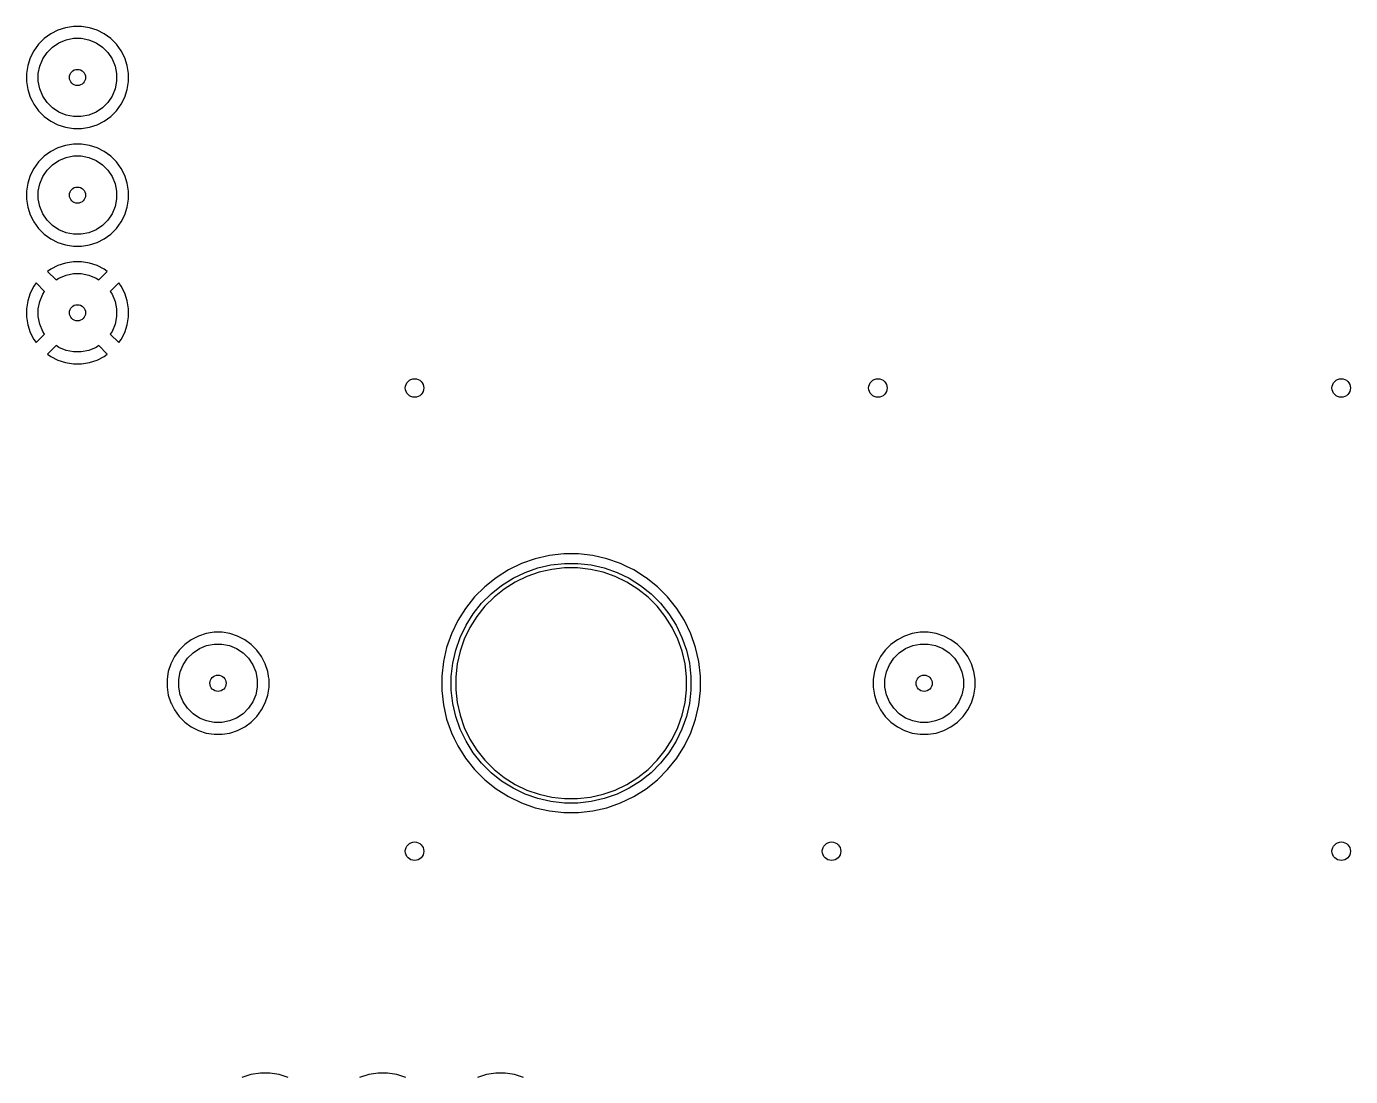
# Model space of a CAD drawing. Extents: x 0 to 130, y -140 to 0.
# Drawn here: x 59.12 to 87.7, y -44.86 to -22.2 of the extents above; entities that cross this region are included whole.
import ezdxf

# ---------------------------------------------------------------- set-up
doc = ezdxf.new("R2010")
doc.units = 0
doc.layers.add('BLACK', color=7, linetype='CONTINUOUS')

msp = doc.modelspace()

# ---------------------------------------------------------------- linework, layer by layer
at = {"layer": 'BLACK', "linetype": 'CONTINUOUS'}
for p, q in [((59.802158, -22.277125), (59.647814, -22.355766)), ((59.802161, -22.277123), (59.802158, -22.277125)), ((59.966893, -22.223598), (59.802161, -22.277123)), ((59.966897, -22.223597), (59.966893, -22.223598)), ((60.137986, -22.1965), (59.966897, -22.223597)), ((60.137989, -22.1965), (60.137986, -22.1965)), ((60.311211, -22.1965), (60.137989, -22.1965)), ((60.311214, -22.1965), (60.311211, -22.1965)), ((60.482302, -22.223597), (60.311214, -22.1965)), ((60.482306, -22.223598), (60.482302, -22.223597)), ((60.647038, -22.277123), (60.482306, -22.223598)), ((60.647041, -22.277125), (60.647038, -22.277123)), ((60.801385, -22.355766), (60.647041, -22.277125)), ((59.507673, -22.457585), (59.385185, -22.580073)), ((59.647814, -22.355766), (59.507673, -22.457585)), ((59.685366, -22.639941), (59.823913, -22.547367)), ((59.823913, -22.547367), (59.977858, -22.483601)), ((59.977858, -22.483601), (60.141285, -22.451093)), ((60.141285, -22.451093), (60.307915, -22.451093)), ((60.307915, -22.451093), (60.471342, -22.483601)), ((60.471342, -22.483601), (60.625287, -22.547367)), ((60.625287, -22.547367), (60.763834, -22.639941)), ((60.801387, -22.355767), (60.801385, -22.355766)), ((60.801388, -22.355768), (60.801387, -22.355767)), ((60.941528, -22.457586), (60.801388, -22.355768)), ((61.064014, -22.580072), (60.941528, -22.457586)), ((59.283366, -22.720214), (59.204725, -22.874558)), ((59.385185, -22.580073), (59.283366, -22.720214)), ((59.474967, -22.896313), (59.567541, -22.757766)), ((59.567541, -22.757766), (59.685366, -22.639941)), ((60.763834, -22.639941), (60.881659, -22.757766)), ((60.881659, -22.757766), (60.974233, -22.896313)), ((61.165832, -22.720212), (61.064014, -22.580072)), ((61.244473, -22.874555), (61.165832, -22.720212)), ((59.151197, -23.039297), (59.1241, -23.210385)), ((59.151198, -23.039293), (59.151197, -23.039297)), ((59.204723, -22.874561), (59.151198, -23.039293)), ((59.204725, -22.874558), (59.204723, -22.874561)), ((59.378693, -23.213685), (59.411201, -23.050258)), ((59.411201, -23.050258), (59.474967, -22.896313)), ((60.974233, -22.896313), (61.037999, -23.050258)), ((61.037999, -23.050258), (61.070507, -23.213685)), ((61.244473, -22.874557), (61.244473, -22.874555)), ((61.244474, -22.874558), (61.244473, -22.874557)), ((61.244476, -22.874561), (61.244474, -22.874558)), ((61.298001, -23.039293), (61.244476, -22.874561)), ((61.298002, -23.039297), (61.298001, -23.039293)), ((61.3251, -23.210385), (61.298002, -23.039297)), ((59.1241, -23.210385), (59.1241, -23.383614)), ((59.1241, -23.383614), (59.151197, -23.554702)), ((59.378693, -23.380315), (59.378693, -23.213685)), ((59.411201, -23.543742), (59.378693, -23.380315)), ((61.070507, -23.380315), (61.037999, -23.543742)), ((61.070507, -23.213685), (61.070507, -23.380315)), ((61.298002, -23.554702), (61.3251, -23.383614)), ((61.3251, -23.383614), (61.3251, -23.210385)), ((59.151197, -23.554702), (59.151198, -23.554706)), ((59.151198, -23.554706), (59.204723, -23.719438)), ((59.474967, -23.697687), (59.411201, -23.543742)), ((59.567541, -23.836234), (59.474967, -23.697687)), ((60.974233, -23.697687), (60.881659, -23.836234)), ((61.037999, -23.543742), (60.974233, -23.697687)), ((61.244476, -23.719438), (61.298001, -23.554706)), ((61.298001, -23.554706), (61.298002, -23.554702)), ((59.204723, -23.719438), (59.204725, -23.719441)), ((59.204725, -23.719441), (59.246721, -23.801865)), ((59.246721, -23.801865), (59.283368, -23.873788)), ((59.283368, -23.873788), (59.385186, -24.013928)), ((59.685366, -23.954059), (59.567541, -23.836234)), ((59.823913, -24.046633), (59.685366, -23.954059)), ((60.763834, -23.954059), (60.625287, -24.046633)), ((60.881659, -23.836234), (60.763834, -23.954059)), ((61.064014, -24.013928), (61.165832, -23.873788)), ((61.165832, -23.873788), (61.244473, -23.719445)), ((61.244473, -23.719445), (61.244474, -23.71944)), ((61.244474, -23.71944), (61.244476, -23.719438)), ((59.385186, -24.013928), (59.507672, -24.136414)), ((59.507672, -24.136414), (59.647812, -24.238232)), ((59.647812, -24.238232), (59.802155, -24.316873)), ((59.977858, -24.110399), (59.823913, -24.046633)), ((60.141285, -24.142907), (59.977858, -24.110399)), ((60.307915, -24.142907), (60.141285, -24.142907)), ((60.471342, -24.110399), (60.307915, -24.142907)), ((60.625287, -24.046633), (60.471342, -24.110399)), ((60.647045, -24.316873), (60.801388, -24.238232)), ((60.801388, -24.238232), (60.941528, -24.136414)), ((60.941528, -24.136414), (61.064014, -24.013928)), ((59.802155, -24.316873), (59.802157, -24.316873)), ((59.802157, -24.316873), (59.802158, -24.316874)), ((59.802158, -24.316874), (59.802161, -24.316876)), ((59.802161, -24.316876), (59.966893, -24.370401)), ((59.966893, -24.370401), (59.966897, -24.370402)), ((59.966897, -24.370402), (60.137986, -24.3975)), ((60.137986, -24.3975), (60.137989, -24.3975)), ((60.137989, -24.3975), (60.311214, -24.3975)), ((60.311214, -24.3975), (60.482302, -24.370402)), ((60.482302, -24.370402), (60.482306, -24.370401)), ((60.482306, -24.370401), (60.647038, -24.316876)), ((60.647038, -24.316876), (60.64704, -24.316874)), ((60.64704, -24.316874), (60.647045, -24.316873)), ((59.802158, -24.817125), (59.647814, -24.895766)), ((59.802161, -24.817123), (59.802158, -24.817125)), ((59.966893, -24.763598), (59.802161, -24.817123)), ((59.966897, -24.763597), (59.966893, -24.763598)), ((60.137986, -24.7365), (59.966897, -24.763597)), ((60.137989, -24.7365), (60.137986, -24.7365)), ((60.311211, -24.7365), (60.137989, -24.7365)), ((60.311214, -24.7365), (60.311211, -24.7365)), ((60.482302, -24.763597), (60.311214, -24.7365)), ((60.482306, -24.763598), (60.482302, -24.763597)), ((60.647038, -24.817123), (60.482306, -24.763598)), ((60.647041, -24.817125), (60.647038, -24.817123)), ((60.801385, -24.895766), (60.647041, -24.817125)), ((59.385185, -25.120073), (59.283366, -25.260214)), ((59.507673, -24.997585), (59.385185, -25.120073)), ((59.647814, -24.895766), (59.507673, -24.997585)), ((59.685366, -25.179941), (59.823913, -25.087367)), ((59.823913, -25.087367), (59.977858, -25.023601)), ((59.977858, -25.023601), (60.141285, -24.991093)), ((60.141285, -24.991093), (60.307915, -24.991093)), ((60.307915, -24.991093), (60.471342, -25.023601)), ((60.471342, -25.023601), (60.625287, -25.087367)), ((60.625287, -25.087367), (60.763834, -25.179941)), ((60.801387, -24.895767), (60.801385, -24.895766)), ((60.801388, -24.895768), (60.801387, -24.895767)), ((60.941528, -24.997586), (60.801388, -24.895768)), ((61.064014, -25.120072), (60.941528, -24.997586)), ((61.165832, -25.260212), (61.064014, -25.120072)), ((59.204723, -25.414561), (59.151198, -25.579293)), ((59.204725, -25.414558), (59.204723, -25.414561)), ((59.283366, -25.260214), (59.204725, -25.414558)), ((59.474967, -25.436313), (59.567541, -25.297766)), ((59.567541, -25.297766), (59.685366, -25.179941)), ((60.763834, -25.179941), (60.881659, -25.297766)), ((60.881659, -25.297766), (60.974233, -25.436313)), ((61.244473, -25.414555), (61.165832, -25.260212)), ((61.244473, -25.414557), (61.244473, -25.414555)), ((61.244474, -25.414558), (61.244473, -25.414557)), ((61.244476, -25.414561), (61.244474, -25.414558)), ((61.298001, -25.579293), (61.244476, -25.414561)), ((59.151197, -25.579297), (59.1241, -25.750385)), ((59.151198, -25.579293), (59.151197, -25.579297)), ((59.378693, -25.753685), (59.411201, -25.590258)), ((59.411201, -25.590258), (59.474967, -25.436313)), ((60.974233, -25.436313), (61.037999, -25.590258)), ((61.037999, -25.590258), (61.070507, -25.753685)), ((61.298002, -25.579297), (61.298001, -25.579293)), ((61.3251, -25.750385), (61.298002, -25.579297)), ((59.1241, -25.750385), (59.1241, -25.923614)), ((59.1241, -25.923614), (59.151197, -26.094702)), ((59.378693, -25.920315), (59.378693, -25.753685)), ((59.411201, -26.083742), (59.378693, -25.920315)), ((61.070507, -25.920315), (61.037999, -26.083742)), ((61.070507, -25.753685), (61.070507, -25.920315)), ((61.298002, -26.094702), (61.3251, -25.923614)), ((61.3251, -25.923614), (61.3251, -25.750385)), ((59.151197, -26.094702), (59.151198, -26.094706)), ((59.151198, -26.094706), (59.204723, -26.259438)), ((59.204723, -26.259438), (59.204725, -26.259441)), ((59.204725, -26.259441), (59.270128, -26.387804)), ((59.474967, -26.237687), (59.411201, -26.083742)), ((59.567541, -26.376234), (59.474967, -26.237687)), ((60.974233, -26.237687), (60.881659, -26.376234)), ((61.037999, -26.083742), (60.974233, -26.237687)), ((61.165832, -26.413788), (61.244473, -26.259445)), ((61.244473, -26.259445), (61.244474, -26.25944)), ((61.244474, -26.25944), (61.244476, -26.259438)), ((61.244476, -26.259438), (61.298001, -26.094706)), ((61.298001, -26.094706), (61.298002, -26.094702)), ((59.270128, -26.387804), (59.283368, -26.413788)), ((59.283368, -26.413788), (59.385186, -26.553928)), ((59.385186, -26.553928), (59.507672, -26.676414)), ((59.685366, -26.494059), (59.567541, -26.376234)), ((59.823913, -26.586633), (59.685366, -26.494059)), ((60.763834, -26.494059), (60.625287, -26.586633)), ((60.881659, -26.376234), (60.763834, -26.494059)), ((60.941528, -26.676414), (61.064014, -26.553928)), ((61.064014, -26.553928), (61.165832, -26.413788)), ((59.507672, -26.676414), (59.647812, -26.778232)), ((59.647812, -26.778232), (59.802155, -26.856873)), ((59.802155, -26.856873), (59.802157, -26.856873)), ((59.802157, -26.856873), (59.802158, -26.856874)), ((59.802158, -26.856874), (59.802161, -26.856876)), ((59.802161, -26.856876), (59.966893, -26.910401)), ((59.977858, -26.650399), (59.823913, -26.586633)), ((60.141285, -26.682907), (59.977858, -26.650399)), ((60.307915, -26.682907), (60.141285, -26.682907)), ((60.471342, -26.650399), (60.307915, -26.682907)), ((60.625287, -26.586633), (60.471342, -26.650399)), ((60.482306, -26.910401), (60.647038, -26.856876)), ((60.647038, -26.856876), (60.64704, -26.856874)), ((60.64704, -26.856874), (60.647045, -26.856873)), ((60.647045, -26.856873), (60.801388, -26.778232)), ((60.801388, -26.778232), (60.941528, -26.676414)), ((59.966893, -26.910401), (59.966897, -26.910402)), ((59.966897, -26.910402), (60.137986, -26.9375)), ((60.137986, -26.9375), (60.137989, -26.9375)), ((60.137989, -26.9375), (60.311214, -26.9375)), ((60.311214, -26.9375), (60.482302, -26.910402)), ((60.482302, -26.910402), (60.482306, -26.910401)), ((59.802351, -27.357588), (59.648073, -27.436196)), ((59.96702, -27.304084), (59.802351, -27.357588)), ((60.138025, -27.277), (59.96702, -27.304084)), ((60.311175, -27.277), (60.138025, -27.277)), ((60.482179, -27.304084), (60.311175, -27.277)), ((60.646848, -27.357588), (60.482179, -27.304084)), ((60.801123, -27.436195), (60.646848, -27.357588)), ((59.648073, -27.436196), (59.580429, -27.485341)), ((59.580429, -27.485341), (59.763093, -27.668005)), ((59.763093, -27.668005), (59.823913, -27.627367)), ((59.823913, -27.627367), (59.977858, -27.563601)), ((59.977858, -27.563601), (60.141285, -27.531093)), ((60.141285, -27.531093), (60.307915, -27.531093)), ((60.307915, -27.531093), (60.471342, -27.563601)), ((60.471342, -27.563601), (60.625287, -27.627367)), ((60.625287, -27.627367), (60.686105, -27.668004)), ((60.686105, -27.668004), (60.868769, -27.485341)), ((60.868769, -27.485341), (60.801123, -27.436195)), ((59.205188, -27.954751), (59.151684, -28.11942)), ((59.283796, -27.800473), (59.205188, -27.954751)), ((59.33294, -27.732829), (59.283796, -27.800473)), ((59.515605, -27.915493), (59.33294, -27.732829)), ((59.411201, -28.130258), (59.474967, -27.976313)), ((59.474967, -27.976313), (59.515605, -27.915493)), ((61.116257, -27.732829), (60.933593, -27.915491)), ((60.933593, -27.915491), (60.974233, -27.976313)), ((60.974233, -27.976313), (61.037999, -28.130258)), ((61.165401, -27.800471), (61.116257, -27.732829)), ((61.165404, -27.800475), (61.165401, -27.800471)), ((61.244011, -27.954751), (61.165404, -27.800475)), ((61.297515, -28.11942), (61.244011, -27.954751)), ((59.151684, -28.11942), (59.1246, -28.290424)), ((59.378693, -28.293685), (59.411201, -28.130258)), ((61.037999, -28.130258), (61.070507, -28.293685)), ((61.3246, -28.290424), (61.297515, -28.11942)), ((59.1246, -28.290424), (59.1246, -28.463575)), ((59.1246, -28.463575), (59.151684, -28.634579)), ((59.378693, -28.460315), (59.378693, -28.293685)), ((59.411201, -28.623742), (59.378693, -28.460315)), ((61.070507, -28.460315), (61.037999, -28.623742)), ((61.070507, -28.293685), (61.070507, -28.460315)), ((61.297515, -28.634579), (61.3246, -28.463575)), ((61.3246, -28.463575), (61.3246, -28.290424)), ((59.151684, -28.634579), (59.205188, -28.799248)), ((59.205188, -28.799248), (59.283795, -28.953523)), ((59.332941, -29.021169), (59.515604, -28.838505)), ((59.474967, -28.777687), (59.411201, -28.623742)), ((59.515604, -28.838505), (59.474967, -28.777687)), ((60.974233, -28.777687), (60.933594, -28.838506)), ((60.933594, -28.838506), (61.116257, -29.021169)), ((61.037999, -28.623742), (60.974233, -28.777687)), ((61.165405, -28.953522), (61.244011, -28.799248)), ((61.244011, -28.799248), (61.297515, -28.634579)), ((59.283795, -28.953523), (59.332941, -29.021169)), ((59.763091, -29.085993), (59.580429, -29.268657)), ((59.823913, -29.126633), (59.763091, -29.085993)), ((59.977858, -29.190399), (59.823913, -29.126633)), ((60.625287, -29.126633), (60.471342, -29.190399)), ((60.686106, -29.085994), (60.625287, -29.126633)), ((60.868769, -29.268657), (60.686106, -29.085994)), ((61.116257, -29.021169), (61.165405, -28.953522)), ((59.580429, -29.268657), (59.648071, -29.317801)), ((59.648071, -29.317801), (59.648075, -29.317804)), ((59.648075, -29.317804), (59.802351, -29.396411)), ((59.802351, -29.396411), (59.96702, -29.449915)), ((60.141285, -29.222907), (59.977858, -29.190399)), ((60.307915, -29.222907), (60.141285, -29.222907)), ((60.471342, -29.190399), (60.307915, -29.222907)), ((60.482179, -29.449915), (60.646848, -29.396411)), ((60.646848, -29.396411), (60.801122, -29.317805)), ((60.801122, -29.317805), (60.868769, -29.268657)), ((59.96702, -29.449915), (60.138025, -29.477)), ((60.138025, -29.477), (60.311175, -29.477)), ((60.311175, -29.477), (60.482179, -29.449915)), ((70.104269, -33.688335), (69.808445, -33.791849)), ((70.409838, -33.618591), (70.104269, -33.688335)), ((70.721287, -33.5835), (70.409838, -33.618591)), ((70.721289, -33.5835), (70.721287, -33.5835)), ((71.034711, -33.5835), (70.721289, -33.5835)), ((71.034712, -33.5835), (71.034711, -33.5835)), ((71.346161, -33.618591), (71.034712, -33.5835)), ((71.65173, -33.688335), (71.346161, -33.618591)), ((71.947554, -33.791849), (71.65173, -33.688335)), ((69.526054, -33.927841), (69.260672, -34.094591)), ((69.808445, -33.791849), (69.526054, -33.927841)), ((69.625168, -34.107171), (69.88685, -33.981152)), ((69.88685, -33.981152), (70.160996, -33.885224)), ((70.187594, -33.977546), (69.923617, -34.069916)), ((70.160996, -33.885224), (70.444159, -33.820594)), ((70.460252, -33.915314), (70.187594, -33.977546)), ((70.444159, -33.820594), (70.732778, -33.788075)), ((70.738165, -33.884), (70.460252, -33.915314)), ((70.732778, -33.788075), (71.023222, -33.788075)), ((71.017835, -33.884), (70.738165, -33.884)), ((71.295748, -33.915314), (71.017835, -33.884)), ((71.023222, -33.788075), (71.311841, -33.820594)), ((71.568406, -33.977546), (71.295748, -33.915314)), ((71.311841, -33.820594), (71.595004, -33.885224)), ((71.832383, -34.069916), (71.568406, -33.977546)), ((71.595004, -33.885224), (71.86915, -33.981152)), ((71.86915, -33.981152), (72.130832, -34.107171)), ((71.947558, -33.791851), (71.947554, -33.791849)), ((71.947561, -33.791852), (71.947558, -33.791851)), ((72.070443, -33.851029), (71.947561, -33.791852)), ((72.229945, -33.927841), (72.070443, -33.851029)), ((72.487069, -34.089402), (72.229945, -33.927841)), ((69.015631, -34.290006), (68.794006, -34.511631)), ((69.260672, -34.094591), (69.015631, -34.290006)), ((69.152162, -34.442787), (69.379241, -34.261697)), ((69.379241, -34.261697), (69.625168, -34.107171)), ((69.671642, -34.19126), (69.434838, -34.340054)), ((69.923617, -34.069916), (69.671642, -34.19126)), ((72.084358, -34.19126), (71.832383, -34.069916)), ((72.321162, -34.340054), (72.084358, -34.19126)), ((72.130832, -34.107171), (72.376759, -34.261697)), ((72.376759, -34.261697), (72.603838, -34.442787)), ((72.495327, -34.094591), (72.487069, -34.089402)), ((72.74037, -34.290007), (72.495327, -34.094591)), ((72.961993, -34.51163), (72.74037, -34.290007)), ((68.794006, -34.511631), (68.598591, -34.756672)), ((68.946787, -34.648162), (69.152162, -34.442787)), ((69.216183, -34.514426), (69.018426, -34.712183)), ((69.434838, -34.340054), (69.216183, -34.514426)), ((72.539817, -34.514426), (72.321162, -34.340054)), ((72.737574, -34.712183), (72.539817, -34.514426)), ((72.603838, -34.442787), (72.809213, -34.648162)), ((73.157409, -34.756673), (72.961993, -34.51163)), ((68.598591, -34.756672), (68.431841, -35.022054)), ((68.765697, -34.875241), (68.946787, -34.648162)), ((69.018426, -34.712183), (68.844054, -34.930838)), ((72.911946, -34.930838), (72.737574, -34.712183)), ((72.809213, -34.648162), (72.990303, -34.875241)), ((73.324159, -35.022056), (73.157409, -34.756673)), ((68.431841, -35.022054), (68.295849, -35.304445)), ((68.485152, -35.38285), (68.611171, -35.121168)), ((68.611171, -35.121168), (68.765697, -34.875241)), ((68.844054, -34.930838), (68.69526, -35.167642)), ((73.06074, -35.167642), (72.911946, -34.930838)), ((72.990303, -34.875241), (73.144829, -35.121168)), ((73.144829, -35.121168), (73.270848, -35.38285)), ((73.460148, -35.304439), (73.324159, -35.022056)), ((62.681214, -35.432766), (62.541073, -35.534585)), ((62.835558, -35.354125), (62.681214, -35.432766)), ((62.835561, -35.354123), (62.835558, -35.354125)), ((63.000293, -35.300598), (62.835561, -35.354123)), ((63.000297, -35.300597), (63.000293, -35.300598)), ((63.171386, -35.2735), (63.000297, -35.300597)), ((63.171389, -35.2735), (63.171386, -35.2735)), ((63.344611, -35.2735), (63.171389, -35.2735)), ((63.344614, -35.2735), (63.344611, -35.2735)), ((63.515702, -35.300597), (63.344614, -35.2735)), ((63.515706, -35.300598), (63.515702, -35.300597)), ((63.680438, -35.354123), (63.515706, -35.300598)), ((63.680441, -35.354125), (63.680438, -35.354123)), ((63.834785, -35.432766), (63.680441, -35.354125)), ((63.834787, -35.432767), (63.834785, -35.432766)), ((63.834788, -35.432768), (63.834787, -35.432767)), ((63.974928, -35.534586), (63.834788, -35.432768)), ((68.295849, -35.304445), (68.192335, -35.600269)), ((68.389224, -35.656996), (68.485152, -35.38285)), ((68.573916, -35.419617), (68.481546, -35.683594)), ((68.69526, -35.167642), (68.573916, -35.419617)), ((73.182084, -35.419617), (73.06074, -35.167642)), ((73.274454, -35.683594), (73.182084, -35.419617)), ((73.270848, -35.38285), (73.366776, -35.656996)), ((73.563665, -35.600273), (73.460148, -35.304439)), ((77.921214, -35.432766), (77.781073, -35.534585)), ((78.075558, -35.354125), (77.921214, -35.432766)), ((78.075561, -35.354123), (78.075558, -35.354125)), ((78.240293, -35.300598), (78.075561, -35.354123)), ((78.240297, -35.300597), (78.240293, -35.300598)), ((78.411386, -35.2735), (78.240297, -35.300597)), ((78.411389, -35.2735), (78.411386, -35.2735)), ((78.584611, -35.2735), (78.411389, -35.2735)), ((78.584614, -35.2735), (78.584611, -35.2735)), ((78.755702, -35.300597), (78.584614, -35.2735)), ((78.755706, -35.300598), (78.755702, -35.300597)), ((78.920438, -35.354123), (78.755706, -35.300598)), ((78.920441, -35.354125), (78.920438, -35.354123)), ((79.074785, -35.432766), (78.920441, -35.354125)), ((79.074787, -35.432767), (79.074785, -35.432766)), ((79.074788, -35.432768), (79.074787, -35.432767)), ((79.214928, -35.534586), (79.074788, -35.432768)), ((62.418585, -35.657073), (62.316766, -35.797214)), ((62.541073, -35.534585), (62.418585, -35.657073)), ((62.600941, -35.834766), (62.718766, -35.716941)), ((62.718766, -35.716941), (62.857313, -35.624367)), ((62.857313, -35.624367), (63.011258, -35.560601)), ((63.011258, -35.560601), (63.174685, -35.528093)), ((63.174685, -35.528093), (63.341315, -35.528093)), ((63.341315, -35.528093), (63.504742, -35.560601)), ((63.504742, -35.560601), (63.658687, -35.624367)), ((63.658687, -35.624367), (63.797234, -35.716941)), ((63.797234, -35.716941), (63.915059, -35.834766)), ((64.097414, -35.657072), (63.974928, -35.534586)), ((64.199232, -35.797212), (64.097414, -35.657072)), ((68.192335, -35.600269), (68.122591, -35.905838)), ((68.324594, -35.940159), (68.389224, -35.656996)), ((68.481546, -35.683594), (68.419314, -35.956252)), ((73.336686, -35.956252), (73.274454, -35.683594)), ((73.366776, -35.656996), (73.431406, -35.940159)), ((73.633408, -35.905837), (73.563665, -35.600273)), ((77.658585, -35.657073), (77.556766, -35.797214)), ((77.781073, -35.534585), (77.658585, -35.657073)), ((77.840941, -35.834766), (77.958766, -35.716941)), ((77.958766, -35.716941), (78.097313, -35.624367)), ((78.097313, -35.624367), (78.251258, -35.560601)), ((78.251258, -35.560601), (78.414685, -35.528093)), ((78.414685, -35.528093), (78.581315, -35.528093)), ((78.581315, -35.528093), (78.744742, -35.560601)), ((78.744742, -35.560601), (78.898687, -35.624367)), ((78.898687, -35.624367), (79.037234, -35.716941)), ((79.037234, -35.716941), (79.155059, -35.834766)), ((79.337414, -35.657072), (79.214928, -35.534586)), ((79.439232, -35.797212), (79.337414, -35.657072)), ((62.238123, -35.951561), (62.184598, -36.116293)), ((62.238125, -35.951558), (62.238123, -35.951561)), ((62.316766, -35.797214), (62.238125, -35.951558)), ((62.444601, -36.127258), (62.508367, -35.973313)), ((62.508367, -35.973313), (62.600941, -35.834766)), ((63.915059, -35.834766), (64.007633, -35.973313)), ((64.007633, -35.973313), (64.071399, -36.127258)), ((64.277873, -35.951555), (64.199232, -35.797212)), ((64.277873, -35.951557), (64.277873, -35.951555)), ((64.277874, -35.951558), (64.277873, -35.951557)), ((64.277876, -35.951561), (64.277874, -35.951558)), ((64.331401, -36.116293), (64.277876, -35.951561)), ((68.122591, -35.905838), (68.0875, -36.217287)), ((68.292075, -36.228778), (68.324594, -35.940159)), ((68.419314, -35.956252), (68.388, -36.234165)), ((73.368, -36.234165), (73.336686, -35.956252)), ((73.431406, -35.940159), (73.463925, -36.228778)), ((73.6685, -36.217289), (73.633408, -35.905837)), ((77.478123, -35.951561), (77.424598, -36.116293)), ((77.478125, -35.951558), (77.478123, -35.951561)), ((77.556766, -35.797214), (77.478125, -35.951558)), ((77.684601, -36.127258), (77.748367, -35.973313)), ((77.748367, -35.973313), (77.840941, -35.834766)), ((79.155059, -35.834766), (79.247633, -35.973313)), ((79.247633, -35.973313), (79.311399, -36.127258)), ((79.517873, -35.951555), (79.439232, -35.797212)), ((79.517873, -35.951557), (79.517873, -35.951555)), ((79.517874, -35.951558), (79.517873, -35.951557)), ((79.517876, -35.951561), (79.517874, -35.951558)), ((79.571401, -36.116293), (79.517876, -35.951561)), ((62.184597, -36.116297), (62.1575, -36.287385)), ((62.1575, -36.287385), (62.1575, -36.460614)), ((62.184598, -36.116293), (62.184597, -36.116297)), ((62.412093, -36.290685), (62.444601, -36.127258)), ((62.412093, -36.457315), (62.412093, -36.290685)), ((64.071399, -36.127258), (64.103907, -36.290685)), ((64.103907, -36.290685), (64.103907, -36.457315)), ((64.331402, -36.116298), (64.331401, -36.116293)), ((64.347398, -36.217287), (64.331402, -36.116298)), ((64.349411, -36.229997), (64.347398, -36.217287)), ((64.3585, -36.287384), (64.349411, -36.229997)), ((64.3585, -36.460614), (64.3585, -36.287384)), ((68.0875, -36.217287), (68.0875, -36.530712)), ((68.292075, -36.234165), (68.292075, -36.228778)), ((68.292075, -36.519222), (68.292075, -36.234165)), ((68.388, -36.234165), (68.388, -36.513835)), ((73.368, -36.513835), (73.368, -36.234165)), ((73.463925, -36.228778), (73.463925, -36.519222)), ((73.6685, -36.287385), (73.6685, -36.217289)), ((73.6685, -36.530711), (73.6685, -36.287385)), ((77.424597, -36.116297), (77.3975, -36.287385)), ((77.3975, -36.287385), (77.3975, -36.460614)), ((77.424598, -36.116293), (77.424597, -36.116297)), ((77.652093, -36.290685), (77.684601, -36.127258)), ((77.652093, -36.457315), (77.652093, -36.290685)), ((79.311399, -36.127258), (79.343907, -36.290685)), ((79.343907, -36.290685), (79.343907, -36.457315)), ((79.571402, -36.116297), (79.571401, -36.116293)), ((79.5985, -36.287385), (79.571402, -36.116297)), ((79.5985, -36.460614), (79.5985, -36.287385)), ((62.1575, -36.460614), (62.184597, -36.631702)), ((62.444601, -36.620742), (62.412093, -36.457315)), ((64.103907, -36.457315), (64.071399, -36.620742)), ((64.331402, -36.631702), (64.3585, -36.460614)), ((68.0875, -36.530712), (68.122591, -36.842161)), ((68.324594, -36.807841), (68.292075, -36.519222)), ((68.388, -36.513835), (68.419314, -36.791748)), ((73.336686, -36.791748), (73.368, -36.513835)), ((73.463925, -36.519222), (73.431406, -36.807841)), ((73.633408, -36.842163), (73.6685, -36.530711)), ((77.3975, -36.460614), (77.424597, -36.631702)), ((77.684601, -36.620742), (77.652093, -36.457315)), ((79.343907, -36.457315), (79.311399, -36.620742)), ((79.571402, -36.631702), (79.5985, -36.460614)), ((62.184597, -36.631702), (62.184598, -36.631706)), ((62.184598, -36.631706), (62.238123, -36.796438)), ((62.238123, -36.796438), (62.238125, -36.796441)), ((62.238125, -36.796441), (62.250464, -36.820659)), ((62.250464, -36.820659), (62.316768, -36.950788)), ((62.508367, -36.774687), (62.444601, -36.620742)), ((62.600941, -36.913234), (62.508367, -36.774687)), ((64.007633, -36.774687), (63.915059, -36.913234)), ((64.071399, -36.620742), (64.007633, -36.774687)), ((64.199232, -36.950788), (64.277873, -36.796445)), ((64.277873, -36.796445), (64.277874, -36.79644)), ((64.277874, -36.79644), (64.277876, -36.796438)), ((64.277876, -36.796438), (64.331401, -36.631706)), ((64.331401, -36.631706), (64.331402, -36.631702)), ((68.122591, -36.842161), (68.192335, -37.14773)), ((68.389224, -37.091004), (68.324594, -36.807841)), ((68.419314, -36.791748), (68.481546, -37.064406)), ((73.274454, -37.064406), (73.336686, -36.791748)), ((73.431406, -36.807841), (73.366776, -37.091004)), ((73.563665, -37.147727), (73.633408, -36.842163)), ((77.424597, -36.631702), (77.424598, -36.631706)), ((77.424598, -36.631706), (77.478123, -36.796438)), ((77.478123, -36.796438), (77.478125, -36.796441)), ((77.478125, -36.796441), (77.490464, -36.820659)), ((77.490464, -36.820659), (77.556768, -36.950788)), ((77.748367, -36.774687), (77.684601, -36.620742)), ((77.840941, -36.913234), (77.748367, -36.774687)), ((79.247633, -36.774687), (79.155059, -36.913234)), ((79.311399, -36.620742), (79.247633, -36.774687)), ((79.439232, -36.950788), (79.517873, -36.796445)), ((79.517873, -36.796445), (79.517874, -36.79644)), ((79.517874, -36.79644), (79.517876, -36.796438)), ((79.517876, -36.796438), (79.571401, -36.631706)), ((79.571401, -36.631706), (79.571402, -36.631702)), ((62.316768, -36.950788), (62.418586, -37.090928)), ((62.418586, -37.090928), (62.541072, -37.213414)), ((62.718766, -37.031059), (62.600941, -36.913234)), ((62.857313, -37.123633), (62.718766, -37.031059)), ((63.011258, -37.187399), (62.857313, -37.123633)), ((63.658687, -37.123633), (63.504742, -37.187399)), ((63.797234, -37.031059), (63.658687, -37.123633)), ((63.915059, -36.913234), (63.797234, -37.031059)), ((63.974928, -37.213414), (64.097414, -37.090928)), ((64.097414, -37.090928), (64.199232, -36.950788)), ((68.192335, -37.14773), (68.295849, -37.443554)), ((68.485152, -37.36515), (68.389224, -37.091004)), ((68.481546, -37.064406), (68.573916, -37.328383)), ((73.182084, -37.328383), (73.274454, -37.064406)), ((73.366776, -37.091004), (73.270848, -37.36515)), ((73.460148, -37.443561), (73.563665, -37.147727)), ((77.556768, -36.950788), (77.658586, -37.090928)), ((77.658586, -37.090928), (77.781072, -37.213414)), ((77.958766, -37.031059), (77.840941, -36.913234)), ((78.097313, -37.123633), (77.958766, -37.031059)), ((78.251258, -37.187399), (78.097313, -37.123633)), ((78.898687, -37.123633), (78.744742, -37.187399)), ((79.037234, -37.031059), (78.898687, -37.123633)), ((79.155059, -36.913234), (79.037234, -37.031059)), ((79.214928, -37.213414), (79.337414, -37.090928)), ((79.337414, -37.090928), (79.439232, -36.950788)), ((62.541072, -37.213414), (62.681212, -37.315232)), ((62.681212, -37.315232), (62.835555, -37.393873)), ((62.835555, -37.393873), (62.835557, -37.393873)), ((62.835557, -37.393873), (62.835558, -37.393874)), ((62.835558, -37.393874), (62.835561, -37.393876)), ((62.835561, -37.393876), (63.000293, -37.447401)), ((63.174685, -37.219907), (63.011258, -37.187399)), ((63.341315, -37.219907), (63.174685, -37.219907)), ((63.504742, -37.187399), (63.341315, -37.219907)), ((63.515706, -37.447401), (63.680438, -37.393876)), ((63.680438, -37.393876), (63.68044, -37.393874)), ((63.68044, -37.393874), (63.680445, -37.393873)), ((63.680445, -37.393873), (63.834788, -37.315232)), ((63.834788, -37.315232), (63.974928, -37.213414)), ((68.611171, -37.626832), (68.485152, -37.36515)), ((68.573916, -37.328383), (68.69526, -37.580358)), ((73.06074, -37.580358), (73.182084, -37.328383)), ((73.270848, -37.36515), (73.144829, -37.626832)), ((77.781072, -37.213414), (77.921212, -37.315232)), ((77.921212, -37.315232), (78.075555, -37.393873)), ((78.075555, -37.393873), (78.075557, -37.393873)), ((78.075557, -37.393873), (78.075558, -37.393874)), ((78.075558, -37.393874), (78.075561, -37.393876)), ((78.075561, -37.393876), (78.240293, -37.447401)), ((78.414685, -37.219907), (78.251258, -37.187399)), ((78.581315, -37.219907), (78.414685, -37.219907)), ((78.744742, -37.187399), (78.581315, -37.219907)), ((78.755706, -37.447401), (78.920438, -37.393876)), ((78.920438, -37.393876), (78.92044, -37.393874)), ((78.92044, -37.393874), (78.920445, -37.393873)), ((78.920445, -37.393873), (79.074788, -37.315232)), ((79.074788, -37.315232), (79.214928, -37.213414)), ((63.000293, -37.447401), (63.000297, -37.447402)), ((63.000297, -37.447402), (63.171386, -37.4745)), ((63.171386, -37.4745), (63.171389, -37.4745)), ((63.171389, -37.4745), (63.344614, -37.4745)), ((63.344614, -37.4745), (63.515702, -37.447402)), ((63.515702, -37.447402), (63.515706, -37.447401)), ((68.295849, -37.443554), (68.295851, -37.443558)), ((68.295851, -37.443558), (68.295852, -37.443561)), ((68.295852, -37.443561), (68.355029, -37.566443)), ((68.355029, -37.566443), (68.431841, -37.725945)), ((68.765697, -37.872759), (68.611171, -37.626832)), ((68.69526, -37.580358), (68.844054, -37.817162)), ((72.911946, -37.817162), (73.06074, -37.580358)), ((73.144829, -37.626832), (72.990303, -37.872759)), ((73.324159, -37.725944), (73.460148, -37.443561)), ((78.240293, -37.447401), (78.240297, -37.447402)), ((78.240297, -37.447402), (78.411386, -37.4745)), ((78.411386, -37.4745), (78.411389, -37.4745)), ((78.411389, -37.4745), (78.584614, -37.4745)), ((78.584614, -37.4745), (78.755702, -37.447402)), ((78.755702, -37.447402), (78.755706, -37.447401)), ((68.431841, -37.725945), (68.598591, -37.991327)), ((68.598591, -37.991327), (68.794007, -38.23637)), ((68.946787, -38.099838), (68.765697, -37.872759)), ((68.844054, -37.817162), (69.018426, -38.035817)), ((72.737574, -38.035817), (72.911946, -37.817162)), ((72.990303, -37.872759), (72.809213, -38.099838)), ((72.961993, -38.23637), (73.157409, -37.991327)), ((73.157409, -37.991327), (73.324159, -37.725944)), ((68.794007, -38.23637), (69.01563, -38.457993)), ((69.152162, -38.305213), (68.946787, -38.099838)), ((69.018426, -38.035817), (69.216183, -38.233574)), ((69.216183, -38.233574), (69.434838, -38.407946)), ((72.321162, -38.407946), (72.539817, -38.233574)), ((72.539817, -38.233574), (72.737574, -38.035817)), ((72.809213, -38.099838), (72.603838, -38.305213)), ((72.74037, -38.457993), (72.961993, -38.23637)), ((69.01563, -38.457993), (69.260673, -38.653409)), ((69.379241, -38.486303), (69.152162, -38.305213)), ((69.625168, -38.640829), (69.379241, -38.486303)), ((69.434838, -38.407946), (69.671642, -38.55674)), ((69.671642, -38.55674), (69.923617, -38.678084)), ((71.832383, -38.678084), (72.084358, -38.55674)), ((72.084358, -38.55674), (72.321162, -38.407946)), ((72.376759, -38.486303), (72.130832, -38.640829)), ((72.603838, -38.305213), (72.376759, -38.486303)), ((72.495327, -38.653409), (72.74037, -38.457993)), ((69.260673, -38.653409), (69.526056, -38.820159)), ((69.526056, -38.820159), (69.808439, -38.956148)), ((69.88685, -38.766848), (69.625168, -38.640829)), ((70.160996, -38.862776), (69.88685, -38.766848)), ((69.923617, -38.678084), (70.187594, -38.770454)), ((70.444159, -38.927406), (70.160996, -38.862776)), ((70.187594, -38.770454), (70.460252, -38.832686)), ((70.460252, -38.832686), (70.738165, -38.864)), ((71.017835, -38.864), (71.295748, -38.832686)), ((71.295748, -38.832686), (71.568406, -38.770454)), ((71.595004, -38.862776), (71.311841, -38.927406)), ((71.568406, -38.770454), (71.832383, -38.678084)), ((71.86915, -38.766848), (71.595004, -38.862776)), ((72.130832, -38.640829), (71.86915, -38.766848)), ((71.947561, -38.956148), (72.229944, -38.820159)), ((72.229944, -38.820159), (72.495327, -38.653409)), ((69.808439, -38.956148), (69.808445, -38.95615)), ((69.808445, -38.95615), (70.104269, -39.059664)), ((70.104269, -39.059664), (70.104272, -39.059664)), ((70.104272, -39.059664), (70.104273, -39.059665)), ((70.104273, -39.059665), (70.409837, -39.129408)), ((70.409837, -39.129408), (70.721289, -39.1645)), ((70.732778, -38.959925), (70.444159, -38.927406)), ((71.023222, -38.959925), (70.732778, -38.959925)), ((70.738165, -38.864), (71.017835, -38.864)), ((71.311841, -38.927406), (71.023222, -38.959925)), ((71.034711, -39.1645), (71.346163, -39.129408)), ((71.346163, -39.129408), (71.651727, -39.059665)), ((71.651727, -39.059665), (71.947561, -38.956148)), ((70.721289, -39.1645), (70.72129, -39.1645)), ((70.72129, -39.1645), (71.03471, -39.1645)), ((71.03471, -39.1645), (71.034711, -39.1645)), ((63.96947, -44.821521), (63.77478, -44.88478)), ((64.171645, -44.7895), (63.96947, -44.821521)), ((64.171648, -44.7895), (64.171645, -44.7895)), ((64.376352, -44.7895), (64.171648, -44.7895)), ((64.376355, -44.7895), (64.376352, -44.7895)), ((64.578529, -44.821521), (64.376355, -44.7895)), ((64.773219, -44.88478), (64.578529, -44.821521)), ((66.50947, -44.821521), (66.31478, -44.88478)), ((66.711645, -44.7895), (66.50947, -44.821521)), ((66.711648, -44.7895), (66.711645, -44.7895)), ((66.916352, -44.7895), (66.711648, -44.7895)), ((66.916355, -44.7895), (66.916352, -44.7895)), ((67.118529, -44.821521), (66.916355, -44.7895)), ((67.313219, -44.88478), (67.118529, -44.821521)), ((69.049587, -44.822008), (68.854972, -44.885243)), ((69.251685, -44.79), (69.049587, -44.822008)), ((69.456315, -44.79), (69.251685, -44.79)), ((69.658412, -44.822008), (69.456315, -44.79)), ((69.853027, -44.885243), (69.658412, -44.822008))]:
    msp.add_line(p, q, dxfattribs=at)
at = {"layer": 'BLACK'}
for centre, radius in [((60.2246, -23.297), 0.175), ((60.2246, -23.297), 0.175), ((60.2246, -25.837), 0.175), ((60.2246, -25.837), 0.175), ((60.2246, -28.377), 0.175), ((60.2246, -28.377), 0.175), ((67.5, -30), 0.2), ((77.5, -30), 0.2), ((87.5, -30), 0.2), ((63.258, -36.374), 0.175), ((63.258, -36.374), 0.175), ((78.498, -36.374), 0.175), ((78.498, -36.374), 0.175), ((67.5, -40), 0.2), ((76.5, -40), 0.2), ((87.5, -40), 0.2)]:
    msp.add_circle(centre, radius, dxfattribs=at)
at = {"layer": 'WHITE'}
for centre in [(60.2246, -23.297), (60.2246, -25.837), (60.2246, -28.377), (63.258, -36.374), (78.498, -36.374)]:
    msp.add_circle(centre, 0.175, dxfattribs=at)

doc.saveas('drawing.dxf')
